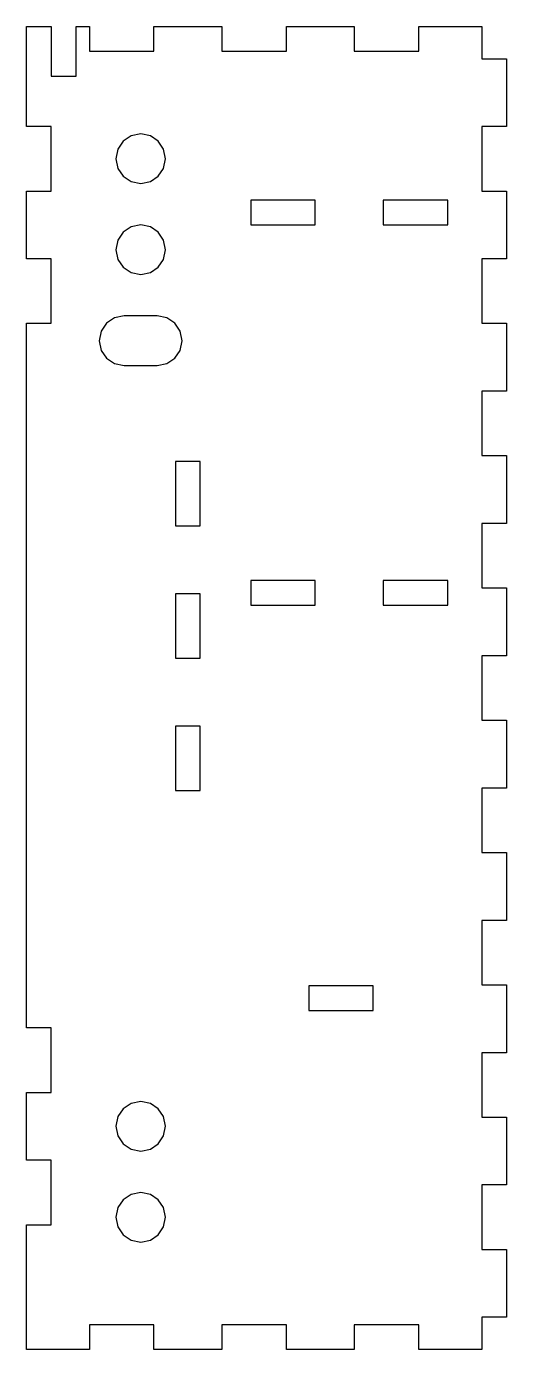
# Model space of a CAD drawing. Extents: x -29 to 29, y 0 to 160.
import ezdxf

# ---------------------------------------------------------------- set-up
doc = ezdxf.new("R2010")
doc.units = 0
doc.layers.add('Calque_1', color=7, linetype='CONTINUOUS')

msp = doc.modelspace()

# ---------------------------------------------------------------- linework, layer by layer
at = {"layer": 'Calque_1', "color": 7}
for points in [[(25.999666, 160.000605), (25.999666, 156.100583), (29.000003, 156.100583), (29.000003, 147.900569), (25.999666, 147.900569), (25.999666, 140.100528), (29.000003, 140.100528), (29.000003, 131.901027), (25.999666, 131.901027), (25.999666, 124.100986), (29.000003, 124.100986), (29.000003, 115.900971), (25.999666, 115.900971), (25.999666, 108.10093), (29.000003, 108.10093), (29.000003, 99.900913), (25.999666, 99.900913), (25.999666, 92.100872), (29.000003, 92.100872), (29.000003, 83.900855), (25.999666, 83.900855), (25.999666, 76.100817), (29.000003, 76.100817), (29.000003, 67.9008), (25.999666, 67.9008), (25.999666, 60.100759), (29.000003, 60.100759), (29.000003, 51.900742), (25.999666, 51.900742), (25.999666, 44.100701), (29.000003, 44.100701), (29.000003, 35.900687), (25.999666, 35.900687), (25.999666, 28.100625), (29.000003, 28.100625), (29.000003, 19.900631), (25.999666, 19.900631), (25.999666, 12.100583), (29.000003, 12.100583), (29.000003, 3.900563), (25.999666, 3.900563), (25.999666, 0.000552), (18.399613, 0.000552), (18.399613, 3.000371), (10.599575, 3.000371), (10.599575, 0.000552), (2.399559, 0.000552), (2.399559, 3.000371), (-5.400482, 3.000371), (-5.400482, 0.000552), (-13.600499, 0.000552), (-13.600499, 3.000371), (-21.40054, 3.000371), (-21.40054, 0.000552), (-29.000074, 0.000552), (-29.000074, 15.100402), (-26.000257, 15.100402), (-26.000257, 22.900424), (-29.000074, 22.900424), (-29.000074, 31.100444), (-26.000257, 31.100444), (-26.000257, 38.900504), (-29.000074, 38.900504), (-29.000074, 124.10047), (-26.000257, 124.10047), (-26.000257, 131.900511), (-29.000074, 131.900511), (-29.000074, 140.100009), (-26.000257, 140.100009), (-26.000257, 147.900569), (-29.000074, 147.900569), (-29.000074, 160.000605), (-26.000257, 160.000605), (-26.000257, 154.000453), (-22.999925, 154.000453), (-22.999925, 160.000605), (-21.40054, 160.000605), (-21.40054, 160.000076), (-21.40054, 157.000777), (-13.600499, 157.000777), (-13.600499, 160.000076), (-13.600499, 160.000605), (-5.400482, 160.000605), (-5.400482, 160.000076), (-5.400482, 157.000259), (2.399559, 157.000259), (2.399559, 160.000076), (2.399559, 160.000605), (10.599575, 160.000605), (10.599575, 160.000076), (10.599575, 157.000259), (18.399613, 157.000259), (18.399613, 160.000076), (18.399613, 160.000605)], [(-15.2004, 146.999848), (-16.368032, 146.764059), (-17.321537, 146.121169), (-17.964428, 145.167664), (-18.200217, 144.000031), (-17.964428, 142.832398), (-17.321537, 141.878893), (-16.368032, 141.236003), (-15.2004, 141.000214), (-14.032602, 141.235855), (-13.078929, 141.87871), (-12.435909, 142.832274), (-12.200067, 144.000031), (-12.435909, 145.167788), (-13.078929, 146.121352), (-14.032602, 146.764207)], [(5.899602, 139.000335), (-1.900436, 139.000335), (-1.900436, 136.000518), (5.899602, 136.000518)], [(21.899659, 139.000335), (14.099618, 139.000335), (14.099618, 136.000518), (21.899659, 136.000518)], [(-15.2004, 136.000518), (-16.368157, 135.764676), (-17.321719, 135.121657), (-17.964576, 134.167982), (-18.200217, 133.000185), (-17.964428, 131.832552), (-17.321537, 130.879047), (-16.368032, 130.236157), (-15.2004, 130.000368), (-14.032602, 130.236009), (-13.078929, 130.878864), (-12.435909, 131.832428), (-12.200067, 133.000185), (-12.43576, 134.168109), (-13.078747, 135.121839), (-14.032477, 135.764824)], [(-13.200523, 125.000156), (-14.200462, 125.000156), (-15.200401, 125.000156), (-16.200341, 125.000156), (-17.20028, 125.000156), (-18.370157, 124.765153), (-19.323438, 124.123499), (-19.965093, 123.170218), (-20.200096, 122.000339), (-19.965093, 120.830463), (-19.323438, 119.877183), (-18.370157, 119.235526), (-17.20028, 119.000523), (-16.200341, 119.000523), (-15.200401, 119.000523), (-14.200462, 119.000523), (-13.200523, 119.000523), (-12.030564, 119.235526), (-11.077106, 119.877183), (-10.435274, 120.830463), (-10.20019, 122.000339), (-10.435274, 123.170218), (-11.077106, 124.123502), (-12.030564, 124.765159)], [(-8.000323, 107.400713), (-11.00014, 107.400713), (-11.00014, 99.600675), (-8.000323, 99.600675)], [(5.899602, 93.000559), (-1.900436, 93.000559), (-1.900436, 90.000742), (5.899602, 90.000742)], [(21.899659, 93.000559), (14.099618, 93.000559), (14.099618, 90.000742), (21.899659, 90.000742)], [(-8.000323, 91.400658), (-11.00014, 91.400658), (-11.00014, 83.600617), (-8.000323, 83.600617)], [(-8.000323, 75.4006), (-11.00014, 75.4006), (-11.00014, 67.600559), (-8.000323, 67.600559)], [(12.899693, 44.00045), (5.099653, 44.00045), (5.099653, 41.000115), (12.899693, 41.000115)], [(-15.2004, 29.999751), (-16.368033, 29.763954), (-17.321538, 29.12107), (-17.964429, 28.167564), (-18.200217, 26.999931), (-17.964581, 25.83214), (-17.321725, 24.878449), (-16.368161, 24.235433), (-15.2004, 23.999583), (-14.032473, 24.235274), (-13.078742, 24.878264), (-12.435756, 25.832008), (-12.200067, 26.999931), (-12.435908, 28.167696), (-13.078929, 29.121255), (-14.032602, 29.764113)], [(-15.2004, 18.99991), (-16.368033, 18.764114), (-17.321538, 18.121229), (-17.964429, 17.167724), (-18.200217, 16.000091), (-17.964429, 14.832458), (-17.321538, 13.878953), (-16.368033, 13.236068), (-15.2004, 13.000272), (-14.032602, 13.23591), (-13.078929, 13.878768), (-12.435908, 14.832326), (-12.200067, 16.000091), (-12.435908, 17.167856), (-13.078929, 18.121414), (-14.032602, 18.764273)]]:
    msp.add_lwpolyline(points, close=True, dxfattribs=at)

doc.saveas('drawing.dxf')
